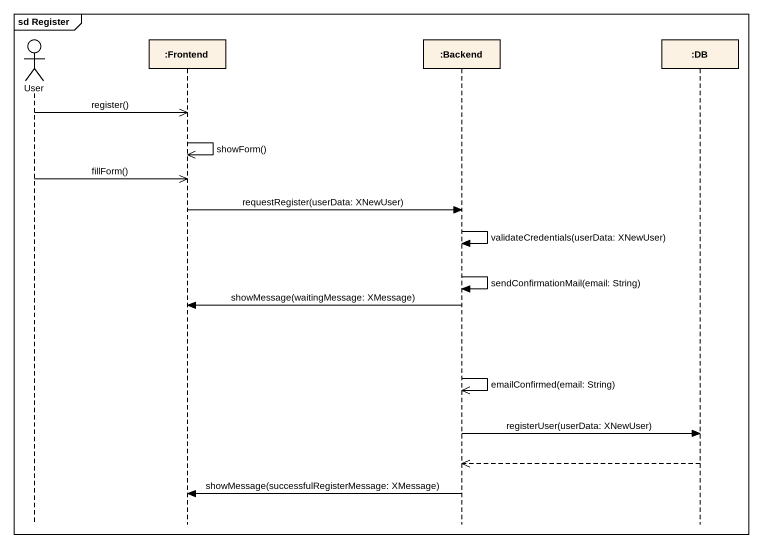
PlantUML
@startuml
mainframe sd Register
hide footbox
actor User
participant ":Frontend" as Frontend
participant ":Backend" as Backend
participant ":DB" as DB

User ->> Frontend : register()
Frontend ->> Frontend : showForm()
User ->> Frontend : fillForm()
Frontend -> Backend : requestRegister(userData: XNewUser)
Backend -> Backend : validateCredentials(userData: XNewUser)
Backend -> Backend : sendConfirmationMail(email: String)
Backend -> Frontend : showMessage(waitingMessage: XMessage)
Backend ->> Backend : emailConfirmed(email: String)
Backend -> DB : registerUser(userData: XNewUser)
DB -->> Backend
Backend -> Frontend : showMessage(successfulRegisterMessage: XMessage)
@enduml
